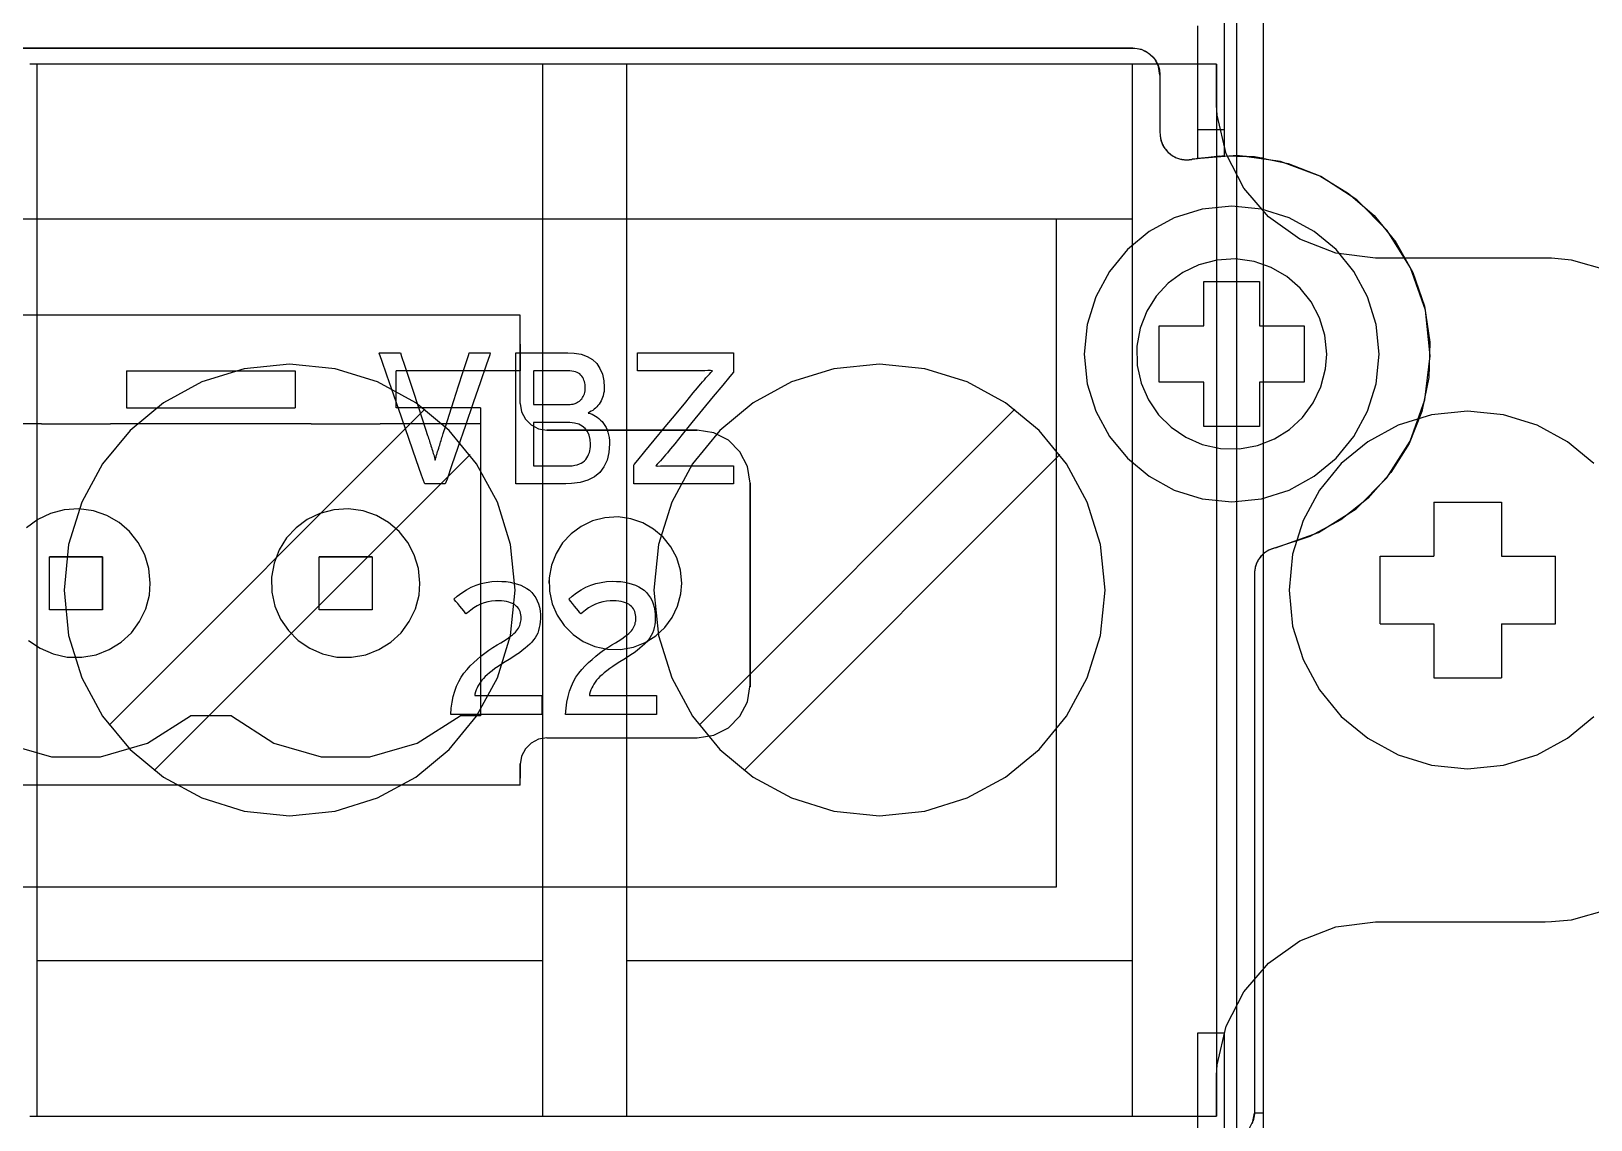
# Model space of a CAD drawing. Extents: x 1 to 47.7, y 0.2 to 33.4.
# Drawn here: x 37.682 to 38.839, y 10.856 to 11.663 of the extents above; entities that cross this region are included whole.
import ezdxf

# ---------------------------------------------------------------- set-up
doc = ezdxf.new("R2010")
doc.units = 0
doc.header["$MEASUREMENT"] = 0
for name, color, linetype in [('1_1__SCREW_TERMINAL_BLOCK_', 7, 'CONTINUOUS'), ('1_2__SCREW_TERMINAL_BLOCK_', 7, 'CONTINUOUS'), ('1_3__CONNECTORIZED_RELAY__', 7, 'CONTINUOUS'), ('1_4__CONNECTORIZED_RELAY__', 7, 'CONTINUOUS')]:
    doc.layers.add(name, color=color, linetype=linetype)

msp = doc.modelspace()

# ---------------------------------------------------------------- linework, layer by layer
at = {"layer": '1_1__SCREW_TERMINAL_BLOCK_'}
for points in [[(38.5471, 11.664), (38.5471, 11.6456), (38.5471, 11.6294), (38.5471, 11.6156), (38.5471, 11.6045), (38.5471, 11.6), (38.5471, 11.5963), (38.5471, 11.5935), (38.5471, 11.5914), (38.5471, 11.5903), (38.5471, 11.59), (38.5472, 11.59), (38.5478, 11.59), (38.5502, 11.59), (38.558, 11.59), (38.562, 11.59), (38.5652, 11.59), (38.567, 11.59), (38.5671, 11.59), (38.5671, 11.5908), (38.5671, 11.5925), (38.5671, 11.595), (38.5671, 11.5983), (38.5671, 11.6024), (38.5671, 11.6129), (38.5671, 11.6261), (38.5671, 11.6418), (38.5671, 11.6597), (38.5671, 11.6797)], [(38.8524, 11.4853), (38.8245, 11.4932), (38.8096, 11.4946), (38.8051, 11.4946), (38.7909, 11.4946), (38.7662, 11.4946), (38.7088, 11.4946), (38.6876, 11.4946), (38.6814, 11.4946), (38.6792, 11.4946), (38.6498, 11.4983), (38.623, 11.5088), (38.5999, 11.5252), (38.5814, 11.5466), (38.5684, 11.5721), (38.5618, 11.6006), (38.5613, 11.6082), (38.5612, 11.6128), (38.5612, 11.6134), (38.5612, 11.6168), (38.5612, 11.6375), (38.5612, 11.6384), (38.5612, 11.6386), (38.5601, 11.6386), (38.5535, 11.6386), (38.5412, 11.6386), (38.5232, 11.6386), (38.5001, 11.6386), (38.4718, 11.6386), (38.4388, 11.6386), (38.4012, 11.6386), (38.3592, 11.6386), (38.3132, 11.6386), (38.2634, 11.6386), (38.2099, 11.6386), (38.0931, 11.6386), (37.9648, 11.6386), (37.8269, 11.6386), (37.6812, 11.6386)], [(37.6863, 11.6386), (37.6863, 10.8586)], [(38.0613, 11.6386), (38.0613, 10.8586)], [(38.1237, 11.6386), (38.1237, 10.8586)], [(38.4987, 11.6386), (38.4987, 10.8586)], [(38.5612, 11.6386), (38.5612, 10.8586)], [(38.0613, 11.5235), (37.6863, 11.5235)], [(38.4987, 11.5235), (38.1237, 11.5235)], [(37.9742, 11.3826), (37.7399, 11.1483)], [(38.4117, 11.3826), (38.1775, 11.1483)], [(38.8412, 11.3423), (38.8216, 11.3585), (38.7991, 11.3708), (38.7742, 11.3786), (38.7474, 11.3813), (38.7208, 11.3786), (38.6959, 11.3708), (38.6734, 11.3585), (38.6538, 11.3423), (38.6376, 11.3227), (38.6254, 11.3001), (38.6177, 11.2753), (38.615, 11.2486), (38.6177, 11.2219), (38.6254, 11.1971), (38.6376, 11.1746), (38.6538, 11.1549), (38.6734, 11.1387), (38.6959, 11.1264), (38.7208, 11.1187), (38.7474, 11.116), (38.7742, 11.1187), (38.7991, 11.1264), (38.8216, 11.1387), (38.8412, 11.1549)], [(38.0076, 11.3492), (37.7733, 11.1149)], [(38.4451, 11.3492), (38.2109, 11.1149)], [(38.7225, 11.3137), (38.7726, 11.3137)], [(38.7225, 11.3137), (38.7225, 11.2738)], [(38.7726, 11.3137), (38.7726, 11.2738)], [(38.6825, 11.2235), (38.6825, 11.2738)], [(38.6825, 11.2738), (38.7225, 11.2738)], [(38.7726, 11.2738), (38.8126, 11.2738)], [(38.8126, 11.2235), (38.8126, 11.2738)], [(38.6825, 11.2235), (38.7225, 11.2235)], [(38.7225, 11.2235), (38.7225, 11.1835)], [(38.7726, 11.2235), (38.8126, 11.2235)], [(38.7726, 11.2235), (38.7726, 11.1835)], [(38.7225, 11.1835), (38.7726, 11.1835)], [(37.6812, 10.8586), (37.8269, 10.8586), (37.9648, 10.8586), (38.0931, 10.8586), (38.2099, 10.8586), (38.2634, 10.8586), (38.3132, 10.8586), (38.3592, 10.8586), (38.4012, 10.8586), (38.4388, 10.8586), (38.4718, 10.8586), (38.5001, 10.8586), (38.5232, 10.8586), (38.5412, 10.8586), (38.5535, 10.8586), (38.5601, 10.8586), (38.5612, 10.8586), (38.5612, 10.8588), (38.5612, 10.8597), (38.5612, 10.8804), (38.5612, 10.8838), (38.5612, 10.8844), (38.5613, 10.889), (38.5618, 10.8966), (38.5684, 10.9252), (38.5814, 10.9506), (38.5999, 10.972), (38.623, 10.9884), (38.6498, 10.9989), (38.6792, 11.0026), (38.6814, 11.0026), (38.6876, 11.0026), (38.7088, 11.0026), (38.7662, 11.0026), (38.7909, 11.0026), (38.8051, 11.0026), (38.8096, 11.0027), (38.8245, 11.004), (38.8524, 11.0119)], [(38.0613, 10.9737), (37.6863, 10.9737)], [(38.4987, 10.9737), (38.1237, 10.9737)], [(38.5671, 10.8472), (38.5671, 10.8656), (38.5671, 10.8818), (38.5671, 10.8955), (38.5671, 10.9064), (38.5671, 10.9107), (38.5671, 10.9143), (38.5671, 10.917), (38.5671, 10.9189), (38.5671, 10.9199), (38.5671, 10.92), (38.5667, 10.92), (38.5646, 10.92), (38.5571, 10.92), (38.5495, 10.92), (38.5474, 10.92), (38.5471, 10.92), (38.5471, 10.9199), (38.5471, 10.9189), (38.5471, 10.917), (38.5471, 10.9143), (38.5471, 10.9107), (38.5471, 10.9064), (38.5471, 10.8955), (38.5471, 10.8818), (38.5471, 10.8656), (38.5471, 10.8472)]]:
    msp.add_lwpolyline(points, dxfattribs=at)
for points in [[(38.041, 11.2486), (38.0376, 11.2823), (38.0279, 11.3137), (38.0125, 11.3422), (37.9921, 11.3669), (37.9673, 11.3874), (37.9389, 11.4029), (37.9075, 11.4126), (37.8738, 11.416), (37.8401, 11.4126), (37.8087, 11.4029), (37.7803, 11.3874), (37.7555, 11.3669), (37.7351, 11.3422), (37.7197, 11.3137), (37.7099, 11.2823), (37.7065, 11.2486), (37.7099, 11.2149), (37.7197, 11.1835), (37.7351, 11.1551), (37.7555, 11.1303), (37.7803, 11.1098), (37.8087, 11.0944), (37.8401, 11.0846), (37.8738, 11.0812), (37.9075, 11.0846), (37.9389, 11.0944), (37.9673, 11.1098), (37.9921, 11.1303), (38.0125, 11.1551), (38.0279, 11.1835), (38.0376, 11.2149)], [(38.4786, 11.2486), (38.4752, 11.2823), (38.4654, 11.3137), (38.45, 11.3422), (38.4296, 11.3669), (38.4048, 11.3874), (38.3764, 11.4029), (38.345, 11.4126), (38.3113, 11.416), (38.2775, 11.4126), (38.2461, 11.4029), (38.2177, 11.3874), (38.193, 11.3669), (38.1726, 11.3422), (38.1572, 11.3137), (38.1474, 11.2823), (38.144, 11.2486), (38.1474, 11.2149), (38.1572, 11.1835), (38.1726, 11.1551), (38.193, 11.1303), (38.2177, 11.1098), (38.2461, 11.0944), (38.2775, 11.0846), (38.3113, 11.0812), (38.345, 11.0846), (38.3764, 11.0944), (38.4048, 11.1098), (38.4296, 11.1303), (38.45, 11.1551), (38.4654, 11.1835), (38.4752, 11.2149)]]:
    msp.add_lwpolyline(points, close=True, dxfattribs=at)
at = {"layer": '1_2__SCREW_TERMINAL_BLOCK_'}
for points in [[(38.5471, 11.667), (38.5471, 11.6458), (38.5471, 11.6266), (38.5471, 11.6097), (38.5471, 11.5953), (38.5471, 11.5892), (38.5471, 11.5838), (38.5471, 11.5791), (38.5471, 11.5753), (38.5471, 11.5723), (38.5471, 11.5702), (38.5471, 11.569), (38.5471, 11.5687), (38.5472, 11.5687), (38.5478, 11.5688), (38.5502, 11.569), (38.558, 11.5699), (38.562, 11.5703), (38.5652, 11.5706), (38.567, 11.5708), (38.5671, 11.5708), (38.5671, 11.5709), (38.5671, 11.5717), (38.5671, 11.5734), (38.5671, 11.576), (38.5671, 11.5794), (38.5671, 11.5837), (38.5671, 11.5887), (38.5671, 11.5945), (38.5671, 11.6083), (38.5671, 11.6246), (38.5671, 11.6432), (38.5671, 11.6639)], [(38.4993, 11.6504), (35.8657, 11.6504)], [(38.5193, 11.6304), (38.5183, 11.6367), (38.5154, 11.6422), (38.5111, 11.6465), (38.5056, 11.6494), (38.4993, 11.6504)], [(38.5193, 11.6304), (38.5193, 11.5875)], [(38.5193, 11.5875), (38.5194, 11.5867), (38.5194, 11.5859), (38.5195, 11.5851), (38.5196, 11.5843), (38.5198, 11.5835), (38.5199, 11.5827), (38.5201, 11.5819), (38.5203, 11.5812), (38.5206, 11.5804), (38.5209, 11.5796), (38.5212, 11.5789), (38.5216, 11.5782), (38.522, 11.5775), (38.5224, 11.5768), (38.5228, 11.5761), (38.5233, 11.5755), (38.5238, 11.5748), (38.5243, 11.5742), (38.5249, 11.5736), (38.5255, 11.573), (38.5261, 11.5725), (38.5267, 11.572), (38.5273, 11.5715), (38.528, 11.571), (38.5287, 11.5706), (38.5294, 11.5702), (38.5301, 11.5698), (38.5308, 11.5694), (38.5315, 11.5691), (38.5323, 11.5688), (38.533, 11.5685), (38.5338, 11.5683), (38.5346, 11.5681), (38.5354, 11.5679), (38.5362, 11.5678), (38.537, 11.5677), (38.5378, 11.5676), (38.5386, 11.5676), (38.5394, 11.5676), (38.5402, 11.5676), (38.541, 11.5676), (38.5416, 11.5677), (38.5418, 11.5677), (38.542, 11.5678), (38.5422, 11.5678), (38.5424, 11.5678), (38.5426, 11.5679), (38.5428, 11.5679), (38.543, 11.5679), (38.5432, 11.568)], [(38.6049, 11.28), (38.6369, 11.2912), (38.6648, 11.3088), (38.6876, 11.3318), (38.7048, 11.359), (38.7158, 11.3895), (38.7198, 11.4222), (38.7162, 11.456), (38.7052, 11.4876), (38.6879, 11.5151), (38.6654, 11.5379), (38.6387, 11.5552), (38.6088, 11.5664), (38.5766, 11.5709), (38.5432, 11.568)], [(38.4425, 11.5236), (35.9925, 11.5236)], [(38.4425, 11.0286), (38.4425, 11.5236)], [(38.6263, 11.4444), (38.6263, 11.4028), (38.5932, 11.4028), (38.5932, 11.3699), (38.5519, 11.3699), (38.5519, 11.4028), (38.5188, 11.4028), (38.5188, 11.4444), (38.5519, 11.4444), (38.5519, 11.4773), (38.5932, 11.4773), (38.5932, 11.4444), (38.6263, 11.4444)], [(38.0449, 11.4524), (36.3858, 11.4524)], [(38.0449, 11.3869), (38.0449, 11.4524)], [(38.0449, 11.4267), (38.0449, 11.4461)], [(38.0449, 11.4111), (38.0449, 11.4308)], [(38.0449, 11.4308), (38.0449, 11.4111)], [(38.0449, 11.4267), (38.0449, 11.4111)], [(37.7528, 11.4111), (37.878, 11.4111)], [(37.7528, 11.4111), (37.7528, 11.3836)], [(37.878, 11.4111), (37.878, 11.3836)], [(37.9528, 11.3836), (37.9528, 11.4111)], [(38.0449, 11.4111), (37.9528, 11.4111)], [(38.0449, 11.3869), (38.0449, 11.4111)], [(38.0449, 11.4111), (38.0449, 11.4111)], [(37.7528, 11.3836), (37.878, 11.3836)], [(38.0154, 11.3836), (37.9528, 11.3836)], [(38.0154, 11.3836), (38.0154, 11.1552)], [(38.0449, 11.3869), (38.0449, 11.3869)], [(38.0449, 11.3869), (38.0459, 11.3807), (38.0487, 11.3753), (38.053, 11.371), (38.0584, 11.3682), (38.0646, 11.3672)], [(38.0449, 11.3869), (38.0459, 11.3807), (38.0487, 11.3753), (38.053, 11.371), (38.0584, 11.3682), (38.0646, 11.3672)], [(37.6898, 11.3718), (37.5409, 11.3718)], [(37.6898, 11.3718), (37.6917, 11.3718)], [(37.6917, 11.3718), (37.739, 11.3718)], [(37.739, 11.3718), (37.7409, 11.3718)], [(37.8899, 11.3718), (37.7409, 11.3718)], [(37.8899, 11.3718), (37.8918, 11.3718)], [(37.8918, 11.3718), (37.939, 11.3718)], [(37.939, 11.3718), (37.9409, 11.3718)], [(38.0154, 11.3718), (37.9409, 11.3718)], [(38.176, 11.3672), (38.0646, 11.3672)], [(38.0646, 11.3672), (38.0646, 11.3672)], [(38.0646, 11.3672), (38.176, 11.3672)], [(38.176, 11.3672), (38.176, 11.3672)], [(38.2154, 11.3279), (38.2134, 11.3403), (38.2078, 11.3511), (38.1992, 11.3596), (38.1884, 11.3652), (38.176, 11.3672)], [(38.2154, 11.3279), (38.2134, 11.3403), (38.2078, 11.3511), (38.1992, 11.3596), (38.1884, 11.3652), (38.176, 11.3672)], [(38.2154, 11.1782), (38.2154, 11.3279)], [(38.2154, 11.3279), (38.2154, 11.3279)], [(38.2154, 11.3279), (38.2154, 11.1782)], [(37.6802, 11.2112), (37.6888, 11.2054), (37.6984, 11.2012), (37.7088, 11.1989), (37.7198, 11.1987), (37.7304, 11.2006), (37.7401, 11.2044), (37.7489, 11.2099), (37.7565, 11.2169), (37.7626, 11.2252), (37.7671, 11.2346), (37.7698, 11.2449), (37.7705, 11.2536), (37.7705, 11.2536), (37.7705, 11.2536), (37.7705, 11.2536), (37.7705, 11.2536), (37.7705, 11.2536), (37.7705, 11.2536), (37.7705, 11.2536), (37.7705, 11.2536), (37.7694, 11.2645), (37.7664, 11.2746), (37.7615, 11.2838), (37.7551, 11.2919), (37.7473, 11.2986), (37.7383, 11.3038), (37.7283, 11.3072), (37.7176, 11.3087), (37.7066, 11.3081), (37.6964, 11.3054), (37.687, 11.3009), (37.6786, 11.2947)], [(38.6049, 11.28), (38.6041, 11.2797), (38.6033, 11.2794), (38.6025, 11.2791), (38.6017, 11.2788), (38.6009, 11.2785), (38.6001, 11.2782), (38.5994, 11.2778), (38.5987, 11.2774), (38.598, 11.277), (38.5973, 11.2765), (38.5966, 11.276), (38.596, 11.2754), (38.5953, 11.2748), (38.5948, 11.2742), (38.5942, 11.2736), (38.5936, 11.2729), (38.5931, 11.2723), (38.5926, 11.2716), (38.5922, 11.2709), (38.5917, 11.2701), (38.5913, 11.2694), (38.591, 11.2686), (38.5907, 11.2679), (38.5904, 11.2671), (38.5902, 11.2663), (38.59, 11.2655), (38.5898, 11.2646), (38.5897, 11.2638), (38.5896, 11.263), (38.5895, 11.2621), (38.5894, 11.2613), (38.5893, 11.2605)], [(37.6957, 11.2733), (37.7351, 11.2733)], [(37.6957, 11.2339), (37.6957, 11.2733)], [(37.7351, 11.2733), (37.6957, 11.2733)], [(37.7351, 11.2733), (37.7351, 11.2339)], [(37.7351, 11.2733), (37.7351, 11.2733)], [(37.7351, 11.2339), (37.7351, 11.2733)], [(37.8957, 11.2733), (37.935, 11.2733)], [(37.8957, 11.2339), (37.8957, 11.2733)], [(37.935, 11.2733), (37.8957, 11.2733)], [(37.935, 11.2733), (37.935, 11.2339)], [(37.935, 11.2733), (37.935, 11.2733)], [(37.935, 11.2733), (37.935, 11.2339)], [(37.8603, 11.2558), (37.8603, 11.2558)], [(38.0662, 11.2536), (38.0662, 11.2556)], [(38.5893, 11.2605), (38.5893, 10.8608)], [(37.7351, 11.2339), (37.6957, 11.2339)], [(37.935, 11.2339), (37.8957, 11.2339)], [(38.176, 11.1389), (38.1884, 11.1409), (38.1992, 11.1465), (38.2078, 11.155), (38.2134, 11.1658), (38.2154, 11.1782)], [(38.2154, 11.1782), (38.2153, 11.1767)], [(38.2153, 11.1767), (38.2153, 11.1767)], [(38.2154, 11.1782), (38.2154, 11.1782)], [(37.6306, 11.1552), (37.6622, 11.135), (37.6973, 11.125), (37.7335, 11.125), (37.7685, 11.135), (37.8002, 11.1552)], [(37.8306, 11.1552), (37.8002, 11.1552)], [(37.8306, 11.1552), (37.8622, 11.135), (37.8973, 11.125), (37.9334, 11.125), (37.9685, 11.135), (38.0002, 11.1552)], [(38.0154, 11.1552), (38.0002, 11.1552)], [(38.0646, 11.1389), (38.0584, 11.1379), (38.053, 11.1351), (38.0487, 11.1308), (38.0459, 11.1254), (38.0449, 11.1192)], [(38.0646, 11.1389), (38.176, 11.1389)], [(38.0449, 11.1192), (38.0449, 11.12)], [(38.0449, 11.1192), (38.0449, 11.1091)], [(38.0449, 11.104), (38.0449, 11.1192)], [(38.0449, 11.1192), (38.0449, 11.1192)], [(38.0449, 11.1091), (38.0449, 11.1192)], [(38.0449, 11.104), (36.3858, 11.104)], [(35.9925, 11.0286), (38.4425, 11.0286)], [(38.5693, 10.8409), (38.5756, 10.8419), (38.5811, 10.8447), (38.5854, 10.849), (38.5883, 10.8545), (38.5893, 10.8608)]]:
    msp.add_lwpolyline(points, dxfattribs=at)
for points in [[(38.6819, 11.4236), (38.6797, 11.4456), (38.6733, 11.4661), (38.6632, 11.4847), (38.6499, 11.501), (38.6337, 11.5144), (38.6151, 11.5245), (38.5946, 11.5309), (38.5725, 11.5331), (38.5505, 11.5309), (38.5299, 11.5245), (38.5114, 11.5144), (38.4952, 11.501), (38.4818, 11.4847), (38.4718, 11.4661), (38.4654, 11.4456), (38.4632, 11.4236), (38.4654, 11.4016), (38.4718, 11.3811), (38.4818, 11.3625), (38.4952, 11.3463), (38.5114, 11.3329), (38.5299, 11.3227), (38.5505, 11.3163), (38.5725, 11.3141), (38.5946, 11.3163), (38.6151, 11.3227), (38.6337, 11.3329), (38.6499, 11.3463), (38.6632, 11.3625), (38.6733, 11.3811), (38.6797, 11.4016)], [(37.9705, 11.2536), (37.9694, 11.2645), (37.9663, 11.2746), (37.9615, 11.2838), (37.9551, 11.2919), (37.9472, 11.2986), (37.9383, 11.3038), (37.9283, 11.3072), (37.9176, 11.3087), (37.9066, 11.3081), (37.8963, 11.3054), (37.8869, 11.3009), (37.8786, 11.2947), (37.8716, 11.2872), (37.8661, 11.2784), (37.8623, 11.2686), (37.8604, 11.2581), (37.8606, 11.2471), (37.8629, 11.2366), (37.8671, 11.227), (37.8729, 11.2185), (37.8802, 11.2112), (37.8887, 11.2054), (37.8983, 11.2012), (37.9088, 11.1989), (37.9198, 11.1987), (37.9304, 11.2006), (37.9401, 11.2044), (37.9489, 11.2099), (37.9565, 11.2169), (37.9626, 11.2252), (37.9671, 11.2346), (37.9698, 11.2449), (37.9705, 11.2536), (37.9705, 11.2536), (37.9705, 11.2536), (37.9705, 11.2536), (37.9705, 11.2536), (37.9705, 11.2536), (37.9705, 11.2536), (37.9705, 11.2536)], [(38.1646, 11.2536), (38.1636, 11.2633), (38.1609, 11.2724), (38.1566, 11.2806), (38.1508, 11.2878), (38.1438, 11.2938), (38.1358, 11.2984), (38.1269, 11.3015), (38.1174, 11.3028), (38.1076, 11.3022), (38.0984, 11.2998), (38.09, 11.2958), (38.0826, 11.2903), (38.0763, 11.2836), (38.0714, 11.2758), (38.068, 11.267), (38.0663, 11.2576), (38.0665, 11.2478), (38.0686, 11.2384), (38.0723, 11.2299), (38.0775, 11.2223), (38.084, 11.2157), (38.0916, 11.2105), (38.1002, 11.2068), (38.1095, 11.2048), (38.1193, 11.2046), (38.1288, 11.2063), (38.1375, 11.2097), (38.1453, 11.2146), (38.1521, 11.2209), (38.1576, 11.2283), (38.1616, 11.2367), (38.164, 11.2458), (38.1646, 11.2536), (38.1646, 11.2536), (38.1646, 11.2536), (38.1646, 11.2536), (38.1646, 11.2536), (38.1646, 11.2536), (38.1646, 11.2536), (38.1646, 11.2536)]]:
    msp.add_lwpolyline(points, close=True, dxfattribs=at)
at = {"layer": '1_3__CONNECTORIZED_RELAY__'}
for points in [[(38.5761, 11.6934), (38.5761, 11.6325), (38.5761, 11.5692), (38.5761, 11.504), (38.5761, 11.4372), (38.5761, 11.3693), (38.5761, 11.0949), (38.5761, 11.0276), (38.5761, 10.9616), (38.5761, 10.8975), (38.5761, 10.8355)], [(38.5961, 10.8268), (38.5961, 10.8662), (38.5961, 10.9065), (38.5961, 10.9477), (38.5961, 10.9897), (38.5961, 11.0755), (38.5961, 11.1631), (38.5961, 11.2515), (38.5961, 11.34), (38.5961, 11.4276), (38.5961, 11.5134), (38.5961, 11.5554), (38.5961, 11.5966), (38.5961, 11.6369), (38.5961, 11.6763)]]:
    msp.add_lwpolyline(points, dxfattribs=at)
for points in [[(37.9893, 11.3273), (37.9888, 11.3273), (37.9872, 11.3273), (37.985, 11.3273), (37.9825, 11.3273), (37.9798, 11.3273), (37.9774, 11.3273), (37.9754, 11.3273), (37.9742, 11.3273), (37.9738, 11.3278), (37.9717, 11.3338), (37.9677, 11.3452), (37.9626, 11.3601), (37.9568, 11.3767), (37.951, 11.3932), (37.9459, 11.4079), (37.9421, 11.4188), (37.9403, 11.4242), (37.9405, 11.4245), (37.9418, 11.4245), (37.9439, 11.4245), (37.9465, 11.4245), (37.9492, 11.4245), (37.9518, 11.4245), (37.954, 11.4245), (37.9555, 11.4245), (37.956, 11.4245), (37.9569, 11.4218), (37.959, 11.4154), (37.962, 11.4064), (37.9654, 11.396), (37.9689, 11.3853), (37.9721, 11.3755), (37.9746, 11.3678), (37.9761, 11.3633), (37.9765, 11.3621), (37.9768, 11.361), (37.9772, 11.36), (37.9775, 11.3589), (37.9779, 11.3578), (37.9783, 11.3567), (37.9786, 11.3555), (37.979, 11.3544), (37.9794, 11.3532), (37.9798, 11.352), (37.9801, 11.3509), (37.9804, 11.3498), (37.9807, 11.3488), (37.9809, 11.3478), (37.9812, 11.3469), (37.9814, 11.3461), (37.9816, 11.3453), (37.9818, 11.3449), (37.9819, 11.3456), (37.9821, 11.3464), (37.9824, 11.3472), (37.9826, 11.3482), (37.9829, 11.3491), (37.9833, 11.3502), (37.9836, 11.3513), (37.984, 11.3524), (37.9844, 11.3537), (37.9847, 11.3549), (37.9851, 11.356), (37.9854, 11.3572), (37.9858, 11.3583), (37.9861, 11.3594), (37.9864, 11.3605), (37.9867, 11.3616), (37.9871, 11.3626), (37.9877, 11.3646), (37.9896, 11.3704), (37.9924, 11.379), (37.9957, 11.3892), (37.9991, 11.3999), (38.0024, 11.4099), (38.005, 11.4181), (38.0067, 11.4233), (38.0071, 11.4245), (38.008, 11.4245), (38.0098, 11.4245), (38.0121, 11.4245), (38.0148, 11.4245), (38.0174, 11.4245), (38.0198, 11.4245), (38.0216, 11.4245), (38.0226, 11.4245), (38.0222, 11.423), (38.0196, 11.4154), (38.0153, 11.4029), (38.0099, 11.3873), (38.0042, 11.3706), (37.9986, 11.3544), (37.9939, 11.3406), (37.9906, 11.3309)], [(38.1111, 11.3571), (38.1106, 11.3506), (38.1092, 11.3448), (38.1069, 11.3399), (38.1038, 11.3358), (38.0999, 11.3325), (38.0951, 11.33), (38.0894, 11.3283), (38.0829, 11.3275), (38.0786, 11.3273), (38.076, 11.3273), (38.0715, 11.3273), (38.0656, 11.3273), (38.0591, 11.3273), (38.0527, 11.3273), (38.0472, 11.3273), (38.0432, 11.3273), (38.0415, 11.3273), (38.0415, 11.3303), (38.0415, 11.3395), (38.0415, 11.3531), (38.0415, 11.3693), (38.0415, 11.3863), (38.0415, 11.4021), (38.0415, 11.4149), (38.0415, 11.4228), (38.0416, 11.4245), (38.044, 11.4245), (38.0485, 11.4245), (38.0545, 11.4245), (38.0612, 11.4245), (38.0678, 11.4245), (38.0737, 11.4245), (38.078, 11.4245), (38.0801, 11.4245), (38.0848, 11.4243), (38.09, 11.4234), (38.0946, 11.4218), (38.0984, 11.4195), (38.1016, 11.4166), (38.104, 11.4129), (38.1058, 11.4086), (38.1069, 11.4036), (38.1072, 11.3989), (38.1071, 11.3973), (38.107, 11.3957), (38.1067, 11.3942), (38.1064, 11.3927), (38.1059, 11.3913), (38.1054, 11.39), (38.1048, 11.3888), (38.1041, 11.3876), (38.1033, 11.3865), (38.1025, 11.3854), (38.1016, 11.3844), (38.1006, 11.3835), (38.0996, 11.3826), (38.0986, 11.3818), (38.0975, 11.3811), (38.0963, 11.3804), (38.0953, 11.3798), (38.0967, 11.3794), (38.0981, 11.3789), (38.0994, 11.3783), (38.1007, 11.3775), (38.1019, 11.3767), (38.1032, 11.3757), (38.1044, 11.3746), (38.1056, 11.3735), (38.1067, 11.3721), (38.1077, 11.3707), (38.1086, 11.3691), (38.1093, 11.3675), (38.1099, 11.3657), (38.1104, 11.3637), (38.1108, 11.3617), (38.111, 11.3595)], [(38.1292, 11.3273), (38.1292, 11.3279), (38.1292, 11.3292), (38.1292, 11.3312), (38.1292, 11.3336), (38.1292, 11.336), (38.1292, 11.3382), (38.1292, 11.3401), (38.1292, 11.3412), (38.1293, 11.3417), (38.132, 11.3449), (38.1372, 11.3513), (38.1443, 11.3598), (38.1523, 11.3695), (38.1604, 11.3792), (38.1676, 11.388), (38.1732, 11.3948), (38.1763, 11.3985), (38.1774, 11.3998), (38.1788, 11.4014), (38.1801, 11.403), (38.1814, 11.4045), (38.1826, 11.4059), (38.1839, 11.4073), (38.1851, 11.4087), (38.1863, 11.41), (38.1875, 11.4112), (38.1859, 11.4113), (38.1839, 11.4113), (38.1818, 11.4112), (38.1796, 11.4112), (38.1774, 11.4112), (38.175, 11.4111), (38.1726, 11.4111), (38.1702, 11.4111), (38.168, 11.4111), (38.1663, 11.4111), (38.1626, 11.4111), (38.1573, 11.4111), (38.1513, 11.4111), (38.1452, 11.4111), (38.1395, 11.4111), (38.135, 11.4111), (38.1324, 11.4111), (38.1319, 11.4112), (38.1319, 11.4121), (38.1319, 11.4136), (38.1319, 11.4157), (38.1319, 11.418), (38.1319, 11.4202), (38.1319, 11.4222), (38.1319, 11.4237), (38.1319, 11.4245), (38.1333, 11.4245), (38.1391, 11.4245), (38.1483, 11.4245), (38.1597, 11.4245), (38.1718, 11.4245), (38.1835, 11.4245), (38.1935, 11.4245), (38.2004, 11.4245), (38.203, 11.4245), (38.203, 11.424), (38.203, 11.4226), (38.203, 11.4207), (38.203, 11.4183), (38.203, 11.4159), (38.203, 11.4137), (38.203, 11.4118), (38.203, 11.4107), (38.2029, 11.4102), (38.2003, 11.407), (38.195, 11.4006), (38.188, 11.3921), (38.1801, 11.3824), (38.1722, 11.3727), (38.165, 11.3639), (38.1595, 11.3571), (38.1564, 11.3534), (38.1553, 11.352), (38.154, 11.3504), (38.1527, 11.3489), (38.1514, 11.3474), (38.1502, 11.3459), (38.1489, 11.3445), (38.1477, 11.3432), (38.1465, 11.3419), (38.1453, 11.3407), (38.1468, 11.3405), (38.1488, 11.3406), (38.1509, 11.3406), (38.1531, 11.3407), (38.1554, 11.3407), (38.1577, 11.3407), (38.1601, 11.3407), (38.1625, 11.3408), (38.1647, 11.3408), (38.1665, 11.3408), (38.1705, 11.3408), (38.1761, 11.3408), (38.1824, 11.3408), (38.189, 11.3408), (38.195, 11.3408), (38.1997, 11.3408), (38.2025, 11.3408), (38.203, 11.3407), (38.203, 11.3398), (38.203, 11.3382), (38.203, 11.3362), (38.203, 11.3339), (38.203, 11.3316), (38.203, 11.3296), (38.203, 11.3281), (38.203, 11.3274), (38.2016, 11.3273), (38.1956, 11.3273), (38.186, 11.3273), (38.1742, 11.3273), (38.1616, 11.3273), (38.1494, 11.3273), (38.139, 11.3273), (38.1319, 11.3273)], [(38.0931, 11.3985), (38.093, 11.3997), (38.0929, 11.401), (38.0927, 11.4021), (38.0925, 11.4032), (38.0921, 11.4043), (38.0917, 11.4053), (38.0912, 11.4063), (38.0906, 11.4072), (38.0899, 11.408), (38.089, 11.4088), (38.088, 11.4094), (38.087, 11.4099), (38.0858, 11.4104), (38.0845, 11.4107), (38.0831, 11.411), (38.0816, 11.4112), (38.08, 11.4112), (38.0791, 11.4112), (38.0765, 11.4112), (38.0728, 11.4112), (38.0685, 11.4112), (38.0641, 11.4112), (38.06, 11.4112), (38.0569, 11.4112), (38.055, 11.4112), (38.0548, 11.411), (38.0548, 11.4092), (38.0548, 11.406), (38.0548, 11.4019), (38.0548, 11.3975), (38.0548, 11.3933), (38.0548, 11.3896), (38.0548, 11.387), (38.0548, 11.3861), (38.0557, 11.3861), (38.0583, 11.3861), (38.062, 11.3861), (38.0663, 11.3861), (38.0707, 11.3861), (38.0748, 11.3861), (38.0779, 11.3861), (38.0798, 11.3861), (38.0804, 11.3861), (38.0813, 11.3861), (38.082, 11.3862), (38.0828, 11.3863), (38.0835, 11.3864), (38.0842, 11.3865), (38.0849, 11.3867), (38.0855, 11.387), (38.0861, 11.3872), (38.0866, 11.3875), (38.0872, 11.3878), (38.0877, 11.3881), (38.0882, 11.3884), (38.0887, 11.3887), (38.0891, 11.389), (38.0895, 11.3894), (38.0899, 11.3898), (38.0905, 11.3904), (38.0911, 11.3913), (38.0916, 11.3922), (38.0921, 11.3931), (38.0924, 11.3941), (38.0927, 11.3951), (38.0929, 11.3962), (38.093, 11.3973)], [(38.097, 11.3567), (38.0967, 11.3603), (38.0959, 11.3635), (38.0947, 11.3662), (38.093, 11.3684), (38.0908, 11.3702), (38.0882, 11.3715), (38.0851, 11.3724), (38.0816, 11.3729), (38.0798, 11.3729), (38.0776, 11.3729), (38.0741, 11.3729), (38.0698, 11.3729), (38.0652, 11.3729), (38.0609, 11.3729), (38.0574, 11.3729), (38.0552, 11.3729), (38.0548, 11.3728), (38.0548, 11.3707), (38.0548, 11.3667), (38.0548, 11.3616), (38.0548, 11.3558), (38.0548, 11.3502), (38.0548, 11.3453), (38.0548, 11.3419), (38.0548, 11.3406), (38.0558, 11.3406), (38.0584, 11.3406), (38.0622, 11.3406), (38.0666, 11.3406), (38.0711, 11.3406), (38.0751, 11.3406), (38.0782, 11.3406), (38.0798, 11.3406), (38.0814, 11.3407), (38.0834, 11.3408), (38.0853, 11.3411), (38.0871, 11.3415), (38.0887, 11.3421), (38.0901, 11.3427), (38.0914, 11.3435), (38.0926, 11.3445), (38.0935, 11.3455), (38.0943, 11.3466), (38.095, 11.3478), (38.0956, 11.3491), (38.0961, 11.3505), (38.0965, 11.3519), (38.0967, 11.3534), (38.0969, 11.355)], [(37.9933, 11.1564), (37.9937, 11.161), (37.9943, 11.1654), (37.9952, 11.1696), (37.9963, 11.1736), (37.9977, 11.1773), (37.9992, 11.1807), (38.0011, 11.184), (38.0031, 11.187), (38.0054, 11.1897), (38.0078, 11.1923), (38.0104, 11.1948), (38.013, 11.1972), (38.0157, 11.1995), (38.0186, 11.2018), (38.0215, 11.2039), (38.0246, 11.2059), (38.0277, 11.2079), (38.0305, 11.2095), (38.0325, 11.2107), (38.0344, 11.2119), (38.0361, 11.2131), (38.0376, 11.2143), (38.039, 11.2154), (38.0402, 11.2164), (38.0413, 11.2174), (38.0422, 11.2184), (38.0429, 11.2194), (38.0435, 11.2204), (38.044, 11.2214), (38.0445, 11.2224), (38.0448, 11.2234), (38.0451, 11.2245), (38.0453, 11.2255), (38.0455, 11.2266), (38.0455, 11.2277), (38.0455, 11.229), (38.0453, 11.2303), (38.0451, 11.2315), (38.0447, 11.2326), (38.0443, 11.2337), (38.0437, 11.2347), (38.043, 11.2356), (38.0422, 11.2364), (38.0413, 11.2372), (38.0403, 11.238), (38.0391, 11.2386), (38.0377, 11.2392), (38.0363, 11.2396), (38.0346, 11.24), (38.0329, 11.2403), (38.0309, 11.2405), (38.0289, 11.2406), (38.0265, 11.2406), (38.0236, 11.2403), (38.0209, 11.2398), (38.0182, 11.2391), (38.0155, 11.2381), (38.013, 11.2369), (38.0105, 11.2354), (38.0081, 11.2337), (38.0058, 11.2318), (38.0046, 11.231), (38.004, 11.2318), (38.0029, 11.2331), (38.0015, 11.2349), (38, 11.2367), (37.9985, 11.2386), (37.9972, 11.2402), (37.9962, 11.2414), (37.9957, 11.2419), (37.9982, 11.2441), (38.0015, 11.2466), (38.0049, 11.2488), (38.0084, 11.2507), (38.0121, 11.2522), (38.0158, 11.2534), (38.0197, 11.2543), (38.0238, 11.2549), (38.0279, 11.2551), (38.0312, 11.255), (38.0344, 11.2548), (38.0373, 11.2544), (38.0402, 11.2538), (38.0428, 11.253), (38.0453, 11.2521), (38.0476, 11.251), (38.0497, 11.2498), (38.0517, 11.2484), (38.0535, 11.2467), (38.055, 11.2449), (38.0564, 11.2429), (38.0575, 11.2407), (38.0584, 11.2384), (38.0591, 11.2358), (38.0596, 11.2331), (38.0598, 11.2302), (38.0599, 11.2275), (38.0597, 11.2251), (38.0595, 11.2228), (38.059, 11.2207), (38.0585, 11.2186), (38.0578, 11.2167), (38.0569, 11.2149), (38.0559, 11.2132), (38.0548, 11.2116), (38.0534, 11.21), (38.0519, 11.2085), (38.0502, 11.2069), (38.0484, 11.2054), (38.0464, 11.2038), (38.0442, 11.2021), (38.0418, 11.2005), (38.0393, 11.1989), (38.0366, 11.1972), (38.0337, 11.1954), (38.0309, 11.1937), (38.0284, 11.192), (38.0261, 11.1904), (38.024, 11.1888), (38.0221, 11.1873), (38.0203, 11.1858), (38.0188, 11.1844), (38.0175, 11.1831), (38.0164, 11.1817), (38.0153, 11.1803), (38.0144, 11.1789), (38.0135, 11.1774), (38.0128, 11.176), (38.0121, 11.1745), (38.0116, 11.173), (38.0112, 11.1715), (38.0112, 11.1705), (38.0141, 11.1705), (38.0197, 11.1705), (38.0271, 11.1705), (38.0354, 11.1705), (38.0438, 11.1705), (38.0514, 11.1705), (38.0572, 11.1705), (38.0605, 11.1705), (38.0608, 11.1703), (38.0608, 11.1693), (38.0608, 11.1676), (38.0608, 11.1654), (38.0608, 11.163), (38.0608, 11.1607), (38.0608, 11.1586), (38.0608, 11.1571), (38.0608, 11.1564), (38.0593, 11.1564), (38.0537, 11.1564), (38.0448, 11.1564), (38.0341, 11.1564), (38.0226, 11.1564), (38.0116, 11.1564), (38.0022, 11.1564), (37.9957, 11.1564)], [(38.0784, 11.1564), (38.0788, 11.161), (38.0794, 11.1654), (38.0803, 11.1696), (38.0814, 11.1736), (38.0828, 11.1773), (38.0844, 11.1807), (38.0862, 11.184), (38.0882, 11.187), (38.0905, 11.1897), (38.0929, 11.1923), (38.0955, 11.1948), (38.0981, 11.1972), (38.1009, 11.1995), (38.1037, 11.2018), (38.1066, 11.2039), (38.1097, 11.2059), (38.1128, 11.2079), (38.1156, 11.2095), (38.1176, 11.2107), (38.1195, 11.2119), (38.1212, 11.2131), (38.1227, 11.2143), (38.1241, 11.2154), (38.1253, 11.2164), (38.1264, 11.2174), (38.1273, 11.2184), (38.128, 11.2194), (38.1286, 11.2204), (38.1291, 11.2214), (38.1296, 11.2224), (38.13, 11.2234), (38.1302, 11.2245), (38.1305, 11.2255), (38.1306, 11.2266), (38.1306, 11.2277), (38.1306, 11.229), (38.1304, 11.2303), (38.1302, 11.2315), (38.1298, 11.2326), (38.1294, 11.2337), (38.1288, 11.2347), (38.1281, 11.2356), (38.1273, 11.2364), (38.1265, 11.2372), (38.1254, 11.238), (38.1242, 11.2386), (38.1228, 11.2392), (38.1214, 11.2396), (38.1197, 11.24), (38.118, 11.2403), (38.1161, 11.2405), (38.114, 11.2406), (38.1116, 11.2406), (38.1088, 11.2403), (38.106, 11.2398), (38.1033, 11.2391), (38.1007, 11.2381), (38.0981, 11.2369), (38.0956, 11.2354), (38.0932, 11.2337), (38.0909, 11.2318), (38.0897, 11.231), (38.0891, 11.2318), (38.088, 11.2331), (38.0866, 11.2349), (38.0851, 11.2367), (38.0836, 11.2386), (38.0823, 11.2402), (38.0813, 11.2414), (38.0809, 11.2419), (38.0833, 11.2441), (38.0866, 11.2466), (38.09, 11.2488), (38.0935, 11.2507), (38.0972, 11.2522), (38.101, 11.2534), (38.1048, 11.2543), (38.1089, 11.2549), (38.113, 11.2551), (38.1163, 11.255), (38.1195, 11.2548), (38.1224, 11.2544), (38.1253, 11.2538), (38.1279, 11.253), (38.1304, 11.2521), (38.1327, 11.251), (38.1348, 11.2498), (38.1368, 11.2484), (38.1386, 11.2467), (38.1401, 11.2449), (38.1415, 11.2429), (38.1426, 11.2407), (38.1435, 11.2384), (38.1442, 11.2358), (38.1447, 11.2331), (38.1449, 11.2302), (38.145, 11.2275), (38.1448, 11.2251), (38.1446, 11.2228), (38.1441, 11.2207), (38.1436, 11.2186), (38.1429, 11.2167), (38.142, 11.2149), (38.141, 11.2132), (38.1399, 11.2116), (38.1386, 11.21), (38.137, 11.2085), (38.1354, 11.2069), (38.1335, 11.2054), (38.1315, 11.2038), (38.1293, 11.2021), (38.1269, 11.2005), (38.1244, 11.1989), (38.1217, 11.1972), (38.1188, 11.1954), (38.116, 11.1937), (38.1135, 11.192), (38.1112, 11.1904), (38.1091, 11.1888), (38.1072, 11.1873), (38.1055, 11.1858), (38.104, 11.1844), (38.1026, 11.1831), (38.1015, 11.1817), (38.1004, 11.1803), (38.0995, 11.1789), (38.0986, 11.1774), (38.0979, 11.176), (38.0973, 11.1745), (38.0967, 11.173), (38.0963, 11.1715), (38.0963, 11.1705), (38.0992, 11.1705), (38.1048, 11.1705), (38.1122, 11.1705), (38.1205, 11.1705), (38.1289, 11.1705), (38.1365, 11.1705), (38.1423, 11.1705), (38.1456, 11.1705), (38.1459, 11.1703), (38.1459, 11.1693), (38.1459, 11.1676), (38.1459, 11.1654), (38.1459, 11.163), (38.1459, 11.1607), (38.1459, 11.1586), (38.1459, 11.1571), (38.1459, 11.1564), (38.1444, 11.1564), (38.1388, 11.1564), (38.1299, 11.1564), (38.1192, 11.1564), (38.1077, 11.1564), (38.0967, 11.1564), (38.0873, 11.1564), (38.0808, 11.1564)]]:
    msp.add_lwpolyline(points, close=True, dxfattribs=at)
at = {"layer": '1_4__CONNECTORIZED_RELAY__'}
for points in [[(38.5761, 11.6749), (38.5761, 11.6527), (38.5761, 11.6325), (38.5761, 11.6147), (38.5761, 11.5995), (38.5761, 11.593), (38.5761, 11.5872), (38.5761, 11.5822), (38.5761, 11.5781), (38.5761, 11.5749), (38.5761, 11.5725), (38.5761, 11.5712), (38.5761, 11.5708), (38.5776, 11.5707), (38.5805, 11.5706), (38.5921, 11.5695), (38.5949, 11.5691), (38.5961, 11.5692), (38.5961, 11.5704), (38.5961, 11.5726), (38.5961, 11.5758), (38.5961, 11.5798), (38.5961, 11.5847), (38.5961, 11.5903), (38.5961, 11.5968), (38.5961, 11.604), (38.5961, 11.6204), (38.5961, 11.6394), (38.5961, 11.6605), (38.5961, 11.6836)], [(37.3001, 11.6504), (37.7298, 11.6504), (38.1024, 11.6504), (38.3729, 11.6504), (38.4962, 11.6504), (38.5023, 11.6502), (38.5058, 11.6493), (38.509, 11.6479), (38.5118, 11.646), (38.5143, 11.6436), (38.5164, 11.6408), (38.5179, 11.6377), (38.5189, 11.6343), (38.5193, 11.6307), (38.5193, 11.6291), (38.5193, 11.6252), (38.5193, 11.6194), (38.5193, 11.6126), (38.5193, 11.6054), (38.5193, 11.5985), (38.5193, 11.5928), (38.5193, 11.5889), (38.5193, 11.5875), (38.5194, 11.5867), (38.5194, 11.586), (38.5195, 11.5852), (38.5196, 11.5844), (38.5197, 11.5837), (38.5199, 11.583), (38.52, 11.5822), (38.5202, 11.5815), (38.5204, 11.5808), (38.5207, 11.5801), (38.521, 11.5794), (38.5213, 11.5787), (38.5217, 11.578), (38.522, 11.5773), (38.5224, 11.5767), (38.5229, 11.5761), (38.5233, 11.5755), (38.5238, 11.5749), (38.5243, 11.5743), (38.5248, 11.5737), (38.5253, 11.5732), (38.5259, 11.5727), (38.5265, 11.5722), (38.5271, 11.5717), (38.5277, 11.5712), (38.5283, 11.5708), (38.5289, 11.5704), (38.5296, 11.57), (38.5303, 11.5697), (38.5309, 11.5694), (38.5316, 11.5691), (38.5323, 11.5688), (38.5331, 11.5685), (38.5338, 11.5683), (38.5345, 11.5681), (38.5353, 11.568), (38.536, 11.5678), (38.5367, 11.5677), (38.5375, 11.5676), (38.5383, 11.5676), (38.539, 11.5676), (38.5398, 11.5676), (38.5405, 11.5676), (38.5413, 11.5677), (38.5417, 11.5677), (38.5419, 11.5677), (38.542, 11.5678), (38.5422, 11.5678), (38.5424, 11.5678), (38.5426, 11.5679), (38.5428, 11.5679), (38.543, 11.5679), (38.5432, 11.568), (38.5634, 11.5706), (38.5894, 11.57), (38.6143, 11.5649), (38.6378, 11.5557), (38.6592, 11.5426), (38.6782, 11.5262), (38.6943, 11.5065), (38.7068, 11.4841), (38.7155, 11.4591), (38.7195, 11.4324), (38.7188, 11.4062), (38.7135, 11.381), (38.704, 11.3573), (38.6906, 11.3357), (38.6737, 11.3166), (38.6535, 11.3006), (38.6305, 11.2882), (38.6049, 11.28), (38.6041, 11.2797), (38.6034, 11.2795), (38.6027, 11.2792), (38.602, 11.279), (38.6013, 11.2787), (38.6006, 11.2784), (38.5999, 11.2781), (38.5992, 11.2777), (38.5986, 11.2774), (38.598, 11.277), (38.5973, 11.2765), (38.5967, 11.2761), (38.5962, 11.2756), (38.5956, 11.2751), (38.595, 11.2745), (38.5945, 11.274), (38.594, 11.2734), (38.5935, 11.2728), (38.5931, 11.2722), (38.5926, 11.2716), (38.5922, 11.2709), (38.5918, 11.2703), (38.5915, 11.2696), (38.5911, 11.2689), (38.5908, 11.2682), (38.5906, 11.2675), (38.5903, 11.2668), (38.5901, 11.2661), (38.5899, 11.2654), (38.5898, 11.2646), (38.5897, 11.2639), (38.5896, 11.2631), (38.5895, 11.2624), (38.5894, 11.2616), (38.5893, 11.2609), (38.5893, 11.2572), (38.5893, 11.2312), (38.5893, 11.1849), (38.5893, 11.1251), (38.5893, 11.0587), (38.5893, 10.9924), (38.5893, 10.9332), (38.5893, 10.8879), (38.5893, 10.8633), (38.5892, 10.8587), (38.5885, 10.8551)], [(38.4425, 11.5236), (35.9925, 11.5236)], [(38.4425, 11.0286), (38.4425, 11.5236)], [(38.0449, 11.4524), (36.3858, 11.4524)], [(38.0449, 11.3869), (38.0449, 11.4524)], [(38.0449, 11.4267), (38.0449, 11.4461)], [(38.0449, 11.4111), (38.0449, 11.4308)], [(38.0449, 11.4308), (38.0449, 11.4111)], [(38.0449, 11.4267), (38.0449, 11.4111)], [(37.7528, 11.4111), (37.878, 11.4111)], [(37.7528, 11.4111), (37.7528, 11.3836)], [(37.878, 11.4111), (37.878, 11.3836)], [(37.9528, 11.3836), (37.9528, 11.4111)], [(38.0449, 11.4111), (37.9528, 11.4111)], [(38.0449, 11.3869), (38.0449, 11.4111)], [(38.0449, 11.4111), (38.0449, 11.4111)], [(37.7528, 11.3836), (37.878, 11.3836)], [(38.0154, 11.3836), (37.9528, 11.3836)], [(38.0154, 11.3836), (38.0154, 11.1552)], [(38.0449, 11.3869), (38.0449, 11.3869)], [(38.0449, 11.3869), (38.0459, 11.3807), (38.0487, 11.3753), (38.053, 11.371), (38.0584, 11.3682), (38.0646, 11.3672)], [(38.0449, 11.3869), (38.0459, 11.3807), (38.0487, 11.3753), (38.053, 11.371), (38.0584, 11.3682), (38.0646, 11.3672)], [(37.6898, 11.3718), (37.5409, 11.3718)], [(37.6898, 11.3718), (37.6917, 11.3718)], [(37.6917, 11.3718), (37.739, 11.3718)], [(37.739, 11.3718), (37.7409, 11.3718)], [(37.8899, 11.3718), (37.7409, 11.3718)], [(37.8899, 11.3718), (37.8918, 11.3718)], [(37.8918, 11.3718), (37.939, 11.3718)], [(37.939, 11.3718), (37.9409, 11.3718)], [(38.0154, 11.3718), (37.9409, 11.3718)], [(38.176, 11.3672), (38.0646, 11.3672)], [(38.0646, 11.3672), (38.0646, 11.3672)], [(38.0646, 11.3672), (38.176, 11.3672)], [(38.176, 11.3672), (38.176, 11.3672)], [(38.2154, 11.3279), (38.2134, 11.3403), (38.2078, 11.3511), (38.1992, 11.3596), (38.1884, 11.3652), (38.176, 11.3672)], [(38.2154, 11.3279), (38.2134, 11.3403), (38.2078, 11.3511), (38.1992, 11.3596), (38.1884, 11.3652), (38.176, 11.3672)], [(38.2154, 11.1782), (38.2154, 11.3279)], [(38.2154, 11.3279), (38.2154, 11.3279)], [(38.2154, 11.3279), (38.2154, 11.1782)], [(37.6802, 11.2112), (37.6888, 11.2054), (37.6984, 11.2012), (37.7088, 11.1989), (37.7198, 11.1987), (37.7304, 11.2006), (37.7401, 11.2044), (37.7489, 11.2099), (37.7565, 11.2169), (37.7626, 11.2252), (37.7671, 11.2346), (37.7698, 11.2449), (37.7705, 11.2536), (37.7705, 11.2536), (37.7705, 11.2536), (37.7705, 11.2536), (37.7705, 11.2536), (37.7705, 11.2536), (37.7705, 11.2536), (37.7705, 11.2536), (37.7705, 11.2536), (37.7694, 11.2645), (37.7664, 11.2746), (37.7615, 11.2838), (37.7551, 11.2919), (37.7473, 11.2986), (37.7383, 11.3038), (37.7283, 11.3072), (37.7176, 11.3087), (37.7066, 11.3081), (37.6964, 11.3054), (37.687, 11.3009), (37.6786, 11.2947)], [(37.6957, 11.2733), (37.7351, 11.2733)], [(37.6957, 11.2339), (37.6957, 11.2733)], [(37.7351, 11.2733), (37.6957, 11.2733)], [(37.7351, 11.2733), (37.7351, 11.2339)], [(37.7351, 11.2733), (37.7351, 11.2733)], [(37.7351, 11.2339), (37.7351, 11.2733)], [(37.8957, 11.2733), (37.935, 11.2733)], [(37.8957, 11.2339), (37.8957, 11.2733)], [(37.935, 11.2733), (37.8957, 11.2733)], [(37.935, 11.2733), (37.935, 11.2339)], [(37.935, 11.2733), (37.935, 11.2733)], [(37.935, 11.2733), (37.935, 11.2339)], [(37.8603, 11.2558), (37.8603, 11.2558)], [(38.0662, 11.2536), (38.0662, 11.2556)], [(37.7351, 11.2339), (37.6957, 11.2339)], [(37.935, 11.2339), (37.8957, 11.2339)], [(38.176, 11.1389), (38.1884, 11.1409), (38.1992, 11.1465), (38.2078, 11.155), (38.2134, 11.1658), (38.2154, 11.1782)], [(38.2154, 11.1782), (38.2153, 11.1767)], [(38.2153, 11.1767), (38.2153, 11.1767)], [(38.2154, 11.1782), (38.2154, 11.1782)], [(37.6306, 11.1552), (37.6622, 11.135), (37.6973, 11.125), (37.7335, 11.125), (37.7685, 11.135), (37.8002, 11.1552)], [(37.8306, 11.1552), (37.8002, 11.1552)], [(37.8306, 11.1552), (37.8622, 11.135), (37.8973, 11.125), (37.9334, 11.125), (37.9685, 11.135), (38.0002, 11.1552)], [(38.0154, 11.1552), (38.0002, 11.1552)], [(38.0646, 11.1389), (38.0584, 11.1379), (38.053, 11.1351), (38.0487, 11.1308), (38.0459, 11.1254), (38.0449, 11.1192)], [(38.0646, 11.1389), (38.176, 11.1389)], [(38.0449, 11.1192), (38.0449, 11.12)], [(38.0449, 11.1192), (38.0449, 11.1091)], [(38.0449, 11.104), (38.0449, 11.1192)], [(38.0449, 11.1192), (38.0449, 11.1192)], [(38.0449, 11.1091), (38.0449, 11.1192)], [(38.0449, 11.104), (36.3858, 11.104)], [(35.9925, 11.0286), (38.4425, 11.0286)], [(38.5961, 10.8544), (38.5961, 10.8572), (38.5961, 10.8592), (38.5961, 10.8605), (38.5961, 10.8608), (38.5956, 10.8608), (38.5932, 10.8608), (38.5904, 10.8608), (38.5895, 10.8608), (38.5893, 10.8608), (38.5893, 10.8608), (38.5893, 10.86), (38.5877, 10.853)]]:
    msp.add_lwpolyline(points, dxfattribs=at)
for points in [[(38.643, 11.4236), (38.6416, 11.4375), (38.6377, 11.4504), (38.6315, 11.4622), (38.6233, 11.4725), (38.6133, 11.4811), (38.6018, 11.4878), (38.5891, 11.4922), (38.5754, 11.4941), (38.5614, 11.4932), (38.5482, 11.4898), (38.5362, 11.484), (38.5255, 11.4762), (38.5166, 11.4665), (38.5095, 11.4553), (38.5046, 11.4428), (38.5022, 11.4293), (38.5025, 11.4152), (38.5054, 11.4019), (38.5107, 11.3896), (38.5182, 11.3786), (38.5275, 11.3693), (38.5385, 11.3619), (38.5507, 11.3565), (38.5641, 11.3536), (38.5782, 11.3533), (38.5917, 11.3558), (38.6042, 11.3606), (38.6154, 11.3677), (38.6251, 11.3766), (38.6329, 11.3873), (38.6387, 11.3993), (38.6421, 11.4125), (38.643, 11.4236), (38.643, 11.4236), (38.643, 11.4236), (38.643, 11.4236), (38.643, 11.4236), (38.643, 11.4236), (38.643, 11.4236), (38.643, 11.4236)], [(37.9705, 11.2536), (37.9694, 11.2645), (37.9663, 11.2746), (37.9615, 11.2838), (37.9551, 11.2919), (37.9472, 11.2986), (37.9383, 11.3038), (37.9283, 11.3072), (37.9176, 11.3087), (37.9066, 11.3081), (37.8963, 11.3054), (37.8869, 11.3009), (37.8786, 11.2947), (37.8716, 11.2872), (37.8661, 11.2784), (37.8623, 11.2686), (37.8604, 11.2581), (37.8606, 11.2471), (37.8629, 11.2366), (37.8671, 11.227), (37.8729, 11.2185), (37.8802, 11.2112), (37.8887, 11.2054), (37.8983, 11.2012), (37.9088, 11.1989), (37.9198, 11.1987), (37.9304, 11.2006), (37.9401, 11.2044), (37.9489, 11.2099), (37.9565, 11.2169), (37.9626, 11.2252), (37.9671, 11.2346), (37.9698, 11.2449), (37.9705, 11.2536), (37.9705, 11.2536), (37.9705, 11.2536), (37.9705, 11.2536), (37.9705, 11.2536), (37.9705, 11.2536), (37.9705, 11.2536), (37.9705, 11.2536)], [(38.1646, 11.2536), (38.1636, 11.2633), (38.1609, 11.2724), (38.1566, 11.2806), (38.1508, 11.2878), (38.1438, 11.2938), (38.1358, 11.2984), (38.1269, 11.3015), (38.1174, 11.3028), (38.1076, 11.3022), (38.0984, 11.2998), (38.09, 11.2958), (38.0826, 11.2903), (38.0763, 11.2836), (38.0714, 11.2758), (38.068, 11.267), (38.0663, 11.2576), (38.0665, 11.2478), (38.0686, 11.2384), (38.0723, 11.2299), (38.0775, 11.2223), (38.084, 11.2157), (38.0916, 11.2105), (38.1002, 11.2068), (38.1095, 11.2048), (38.1193, 11.2046), (38.1288, 11.2063), (38.1375, 11.2097), (38.1453, 11.2146), (38.1521, 11.2209), (38.1576, 11.2283), (38.1616, 11.2367), (38.164, 11.2458), (38.1646, 11.2536), (38.1646, 11.2536), (38.1646, 11.2536), (38.1646, 11.2536), (38.1646, 11.2536), (38.1646, 11.2536), (38.1646, 11.2536), (38.1646, 11.2536)]]:
    msp.add_lwpolyline(points, close=True, dxfattribs=at)

doc.saveas('drawing.dxf')
